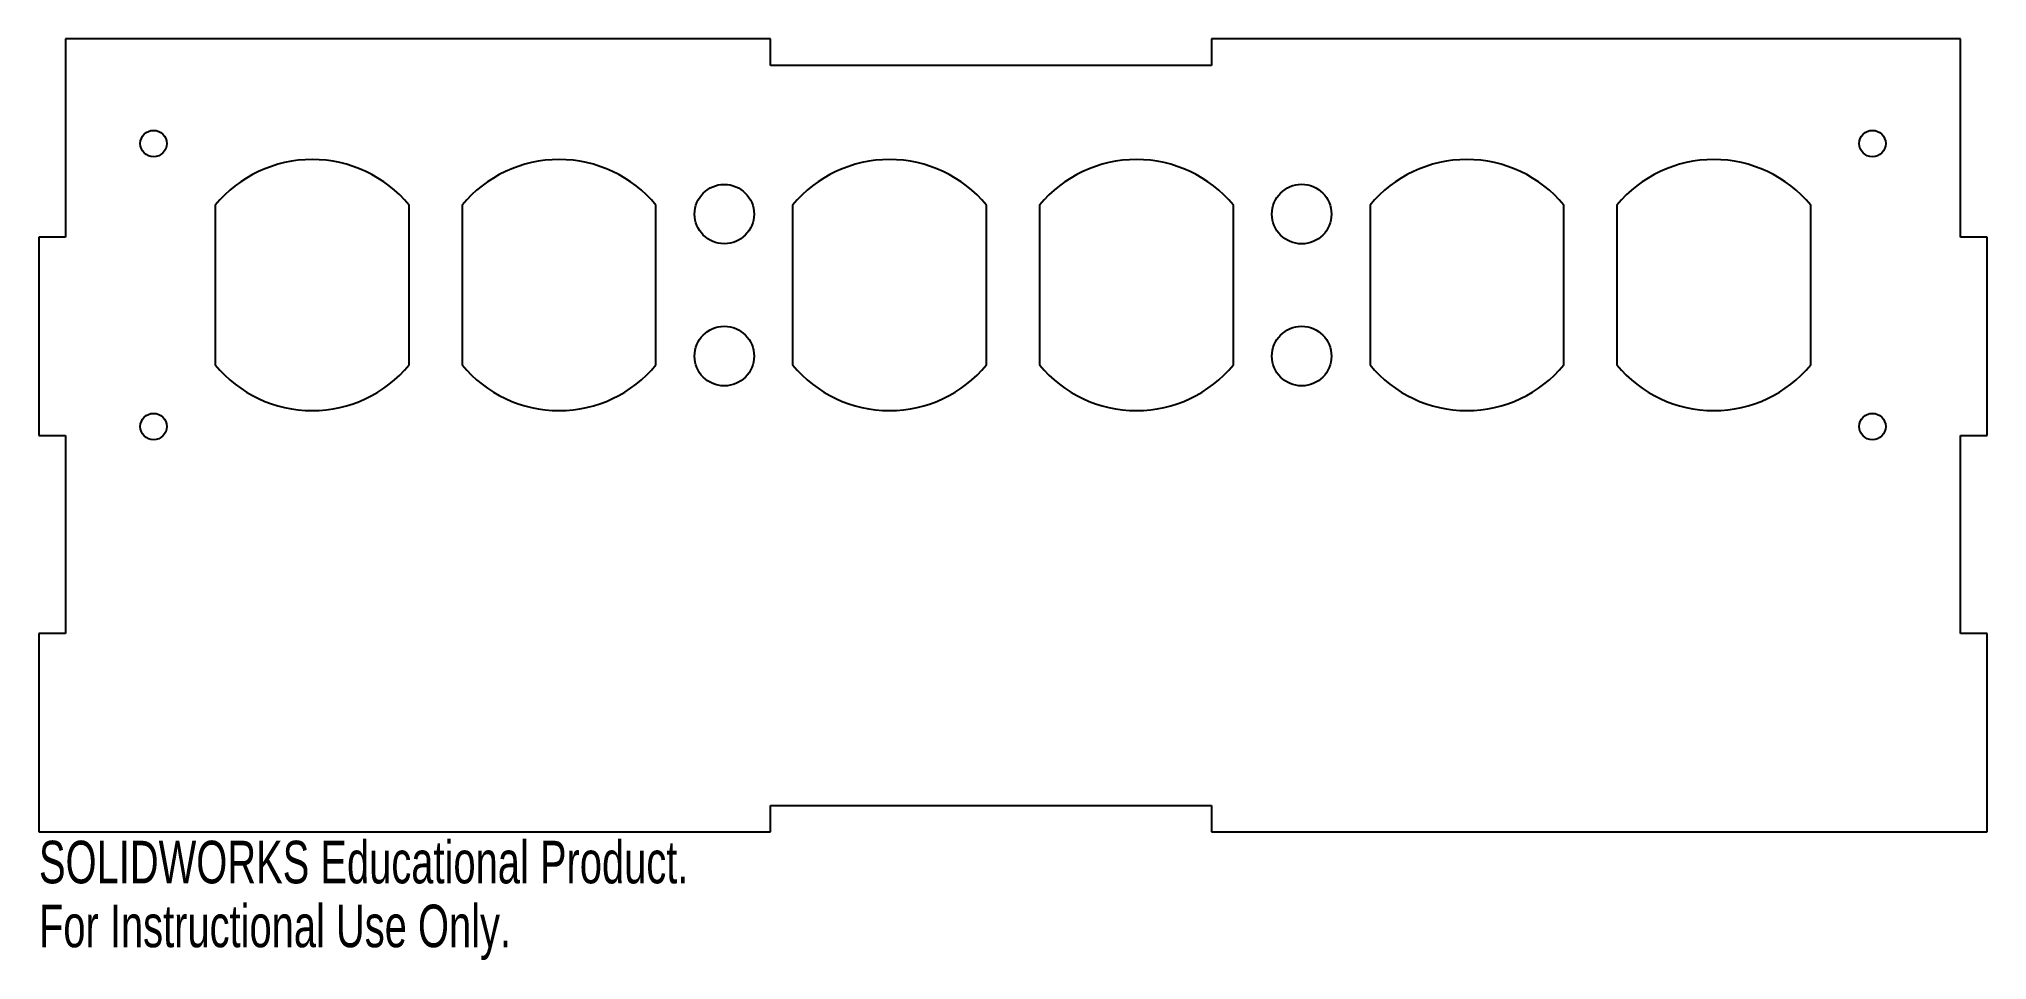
# Model space of a CAD drawing. Header units: millimetres. Extents: x -5 to 216, y -58 to 47.
import ezdxf

# ---------------------------------------------------------------- set-up
doc = ezdxf.new("R2010")
doc.units = ezdxf.units.MM
doc.styles.add('SLDTEXTSTYLE0', font='TXT', dxfattribs={"width": 0.7})

msp = doc.modelspace()

# ---------------------------------------------------------------- linework, layer by layer
at = {"color": 7, "linetype": 'Continuous', "lineweight": 25}
for p, q in [((78, 47), (-2, 47)), ((-2, 47), (-2, 24.5)), ((78, 44), (78, 47)), ((213, 47), (128, 47)), ((128, 47), (128, 44)), ((213, 24.5), (213, 47)), ((128, 44), (78, 44)), ((15, 28.12), (15, 10)), ((37, 10), (37, 28.12)), ((43, 28.12), (43, 10)), ((65, 10), (65, 28.12)), ((80.5, 28.12), (80.5, 10)), ((102.5, 10), (102.5, 28.12)), ((108.5, 28.12), (108.5, 10)), ((130.5, 10), (130.5, 28.12)), ((146, 28.12), (146, 10)), ((168, 10), (168, 28.12)), ((174, 28.12), (174, 10)), ((196, 10), (196, 28.12)), ((-2, 24.5), (-5, 24.5)), ((-5, 24.5), (-5, 2)), ((216, 24.5), (213, 24.5)), ((216, 2), (216, 24.5)), ((-5, 2), (-2, 2)), ((-2, 2), (-2, -20.5)), ((213, -20.5), (213, 2)), ((213, 2), (216, 2)), ((-2, -20.5), (-5, -20.5)), ((-5, -20.5), (-5, -43)), ((216, -20.5), (213, -20.5)), ((216, -43), (216, -20.5)), ((78, -43), (78, -40)), ((78, -40), (128, -40)), ((128, -40), (128, -43)), ((-5, -43), (78, -43)), ((128, -43), (216, -43))]:
    msp.add_line(p, q, dxfattribs=at)
for centre, radius in [((8, 35.12), 1.5), ((203, 35.12), 1.5), ((72.75, 27.12), 3.37), ((138.25, 27.12), 3.38), ((72.75, 11), 3.38), ((138.25, 11), 3.38), ((8, 3), 1.5), ((203, 3), 1.5)]:
    msp.add_circle(centre, radius, dxfattribs=at)
for centre, start, end in [((26, 19.06), 39.4725, 140.5275), ((54, 19.06), 39.4725, 140.5275), ((91.5, 19.06), 39.4725, 140.5275), ((119.5, 19.06), 39.4725, 140.5275), ((157, 19.06), 39.4725, 140.5275), ((185, 19.06), 39.4725, 140.5275), ((26, 19.06), 219.4725, 320.5275), ((54, 19.06), 219.4725, 320.5275), ((91.5, 19.06), 219.4725, 320.5275), ((119.5, 19.06), 219.4725, 320.5275), ((157, 19.06), 219.4725, 320.5275), ((185, 19.06), 219.4725, 320.5275)]:
    msp.add_arc(centre, 14.25, start, end, dxfattribs=at)

# ---------------------------------------------------------------- texts
at = {"color": 7, "linetype": 'Continuous', "char_height": 4.8336, "attachment_point": 1, "style": 'SLDTEXTSTYLE0'}
for s, insert in [('SOLIDWORKS Educational Product.', (-5, -44.02)), ('For Instructional Use Only.', (-5, -51.27))]:
    msp.add_mtext(s, dxfattribs=dict(at, insert=insert))

doc.saveas('drawing.dxf')
